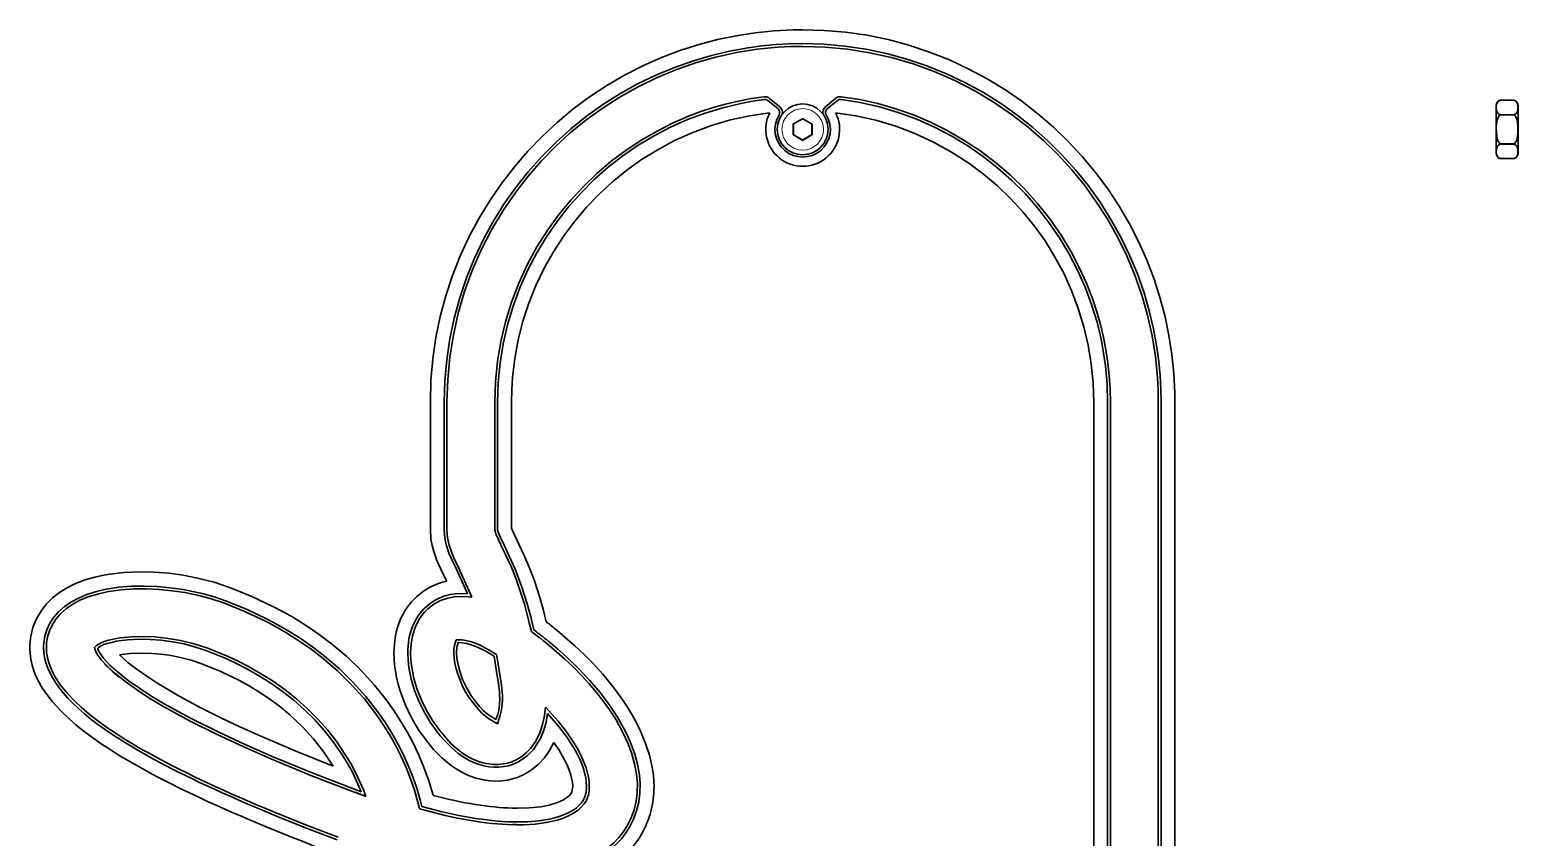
# Model space of a CAD drawing. Extents: x 155 to 1176, y 87 to 946.
# Drawn here: x 154.5 to 315.7, y 441.9 to 529.3 of the extents above; entities that cross this region are included whole.
import ezdxf

# ---------------------------------------------------------------- set-up
doc = ezdxf.new("R2010")
doc.units = 0

msp = doc.modelspace()

# ---------------------------------------------------------------- linework, layer by layer
at = {"color": 7, "lineweight": 35, "ltscale": 0.035866}
for p, q in [((235.55, 520.74), (234.45, 521.66)), ((235.74, 520.97), (234.64, 521.89)), ((240.69, 520.97), (241.79, 521.89)), ((240.88, 520.74), (241.98, 521.66))]:
    msp.add_line(p, q, dxfattribs=at)
at = {"color": 7, "lineweight": 35, "ltscale": 0.009401}
for p, q in [((313.32, 521.1), (313.32, 520.73)), ((315.72, 521.1), (315.72, 520.73))]:
    msp.add_line(p, q, dxfattribs=at)
at = {"color": 7, "lineweight": 35, "ltscale": 0.001229}
for p, q in [((313.74, 521.67), (313.79, 521.69)), ((315.31, 521.67), (315.26, 521.69)), ((313.79, 515.37), (313.74, 515.38)), ((315.26, 515.37), (315.31, 515.38))]:
    msp.add_line(p, q, dxfattribs=at)
at = {"color": 7, "lineweight": 13, "ltscale": 0.039132}
for p, q in [((315.31, 521.67), (313.74, 521.67)), ((315.31, 520.14), (313.74, 520.14)), ((315.31, 520.06), (313.74, 520.06)), ((315.31, 517), (313.74, 517)), ((315.31, 516.91), (313.74, 516.91)), ((315.31, 515.38), (313.74, 515.38))]:
    msp.add_line(p, q, dxfattribs=at)
at = {"color": 7, "lineweight": 35, "ltscale": 0.036768}
for p, q in [((315.26, 521.69), (313.79, 521.69)), ((315.26, 515.37), (313.79, 515.37))]:
    msp.add_line(p, q, dxfattribs=at)
at = {"color": 7, "lineweight": 13, "ltscale": 0.027425}
for p, q in [((238.17, 519.71), (237.22, 519.16)), ((239.22, 519.16), (238.27, 519.71)), ((237.17, 519.08), (237.17, 517.98)), ((239.27, 517.98), (239.27, 519.08))]:
    msp.add_line(p, q, dxfattribs=at)
at = {"color": 7, "lineweight": 13, "ltscale": 0.001249}
for p, q in [((237.22, 519.16), (237.24, 519.12)), ((239.22, 519.16), (239.19, 519.12)), ((237.22, 517.89), (237.24, 517.94)), ((239.22, 517.89), (239.19, 517.94))]:
    msp.add_line(p, q, dxfattribs=at)
at = {"color": 7, "lineweight": 35, "ltscale": 0.027424}
for p, q in [((238.19, 519.67), (237.24, 519.12)), ((239.19, 519.12), (238.24, 519.67)), ((237.24, 517.94), (238.19, 517.39)), ((238.24, 517.39), (239.19, 517.94))]:
    msp.add_line(p, q, dxfattribs=at)
at = {"color": 7, "lineweight": 13, "ltscale": 0.001251}
for p, q in [((238.17, 519.71), (238.19, 519.67)), ((238.27, 519.71), (238.24, 519.67))]:
    msp.add_line(p, q, dxfattribs=at)
at = {"color": 7, "lineweight": 35, "ltscale": 0.119371}
for p, q in [((313.32, 520.73), (313.32, 515.95)), ((315.72, 520.73), (315.72, 515.95))]:
    msp.add_line(p, q, dxfattribs=at)
at = {"color": 7, "lineweight": 13, "ltscale": 0.00125}
for p, q in [((237.17, 519.08), (237.22, 519.08)), ((237.17, 517.98), (237.22, 517.98)), ((239.27, 519.08), (239.22, 519.08)), ((239.27, 517.98), (239.22, 517.98)), ((238.17, 517.34), (238.19, 517.39)), ((238.27, 517.34), (238.24, 517.39))]:
    msp.add_line(p, q, dxfattribs=at)
at = {"color": 7, "lineweight": 35, "ltscale": 0.027425}
for p, q in [((237.22, 519.08), (237.22, 517.98)), ((239.22, 517.98), (239.22, 519.08))]:
    msp.add_line(p, q, dxfattribs=at)
at = {"color": 7, "lineweight": 13, "ltscale": 0.027424}
for p, q in [((237.22, 517.89), (238.17, 517.34)), ((238.27, 517.34), (239.22, 517.89))]:
    msp.add_line(p, q, dxfattribs=at)
at = {"color": 7, "lineweight": 13, "ltscale": 0.000750767}
msp.add_line((237.24, 518), (237.24, 517.97), dxfattribs=at)
at = {"color": 7, "lineweight": 13, "ltscale": 0.000749242}
msp.add_line((239.19, 519.06), (239.19, 519.09), dxfattribs=at)
at = {"color": 7, "lineweight": 35, "ltscale": 0.346059}
for p, q in [((197.89, 475.15), (197.89, 489)), ((199.39, 475.15), (199.39, 489)), ((199.69, 475.15), (199.69, 489)), ((204.88, 475.15), (204.88, 489)), ((205.18, 475.15), (205.18, 489))]:
    msp.add_line(p, q, dxfattribs=at)
at = {"color": 7, "lineweight": 35, "ltscale": 0.341771}
msp.add_line((206.68, 489), (206.68, 475.32), dxfattribs=at)
at = {"color": 7, "lineweight": 35}
for p, q in [((269.75, 379.7), (269.75, 489)), ((271.25, 489), (271.25, 379.7)), ((271.55, 489), (271.55, 379.7)), ((276.74, 489), (276.74, 379.7)), ((277.04, 489), (277.04, 379.7)), ((278.54, 489), (278.54, 379.7))]:
    msp.add_line(p, q, dxfattribs=at)
at = {"color": 7, "lineweight": 35, "ltscale": 0.088133}
msp.add_line((202.37, 467.85), (200.95, 471.08), dxfattribs=at)
at = {"color": 7, "lineweight": 35, "ltscale": 0.019453}
msp.add_line((199.67, 469.59), (199.33, 470.29), dxfattribs=at)
at = {"color": 7, "lineweight": 35, "ltscale": 0.015926}
msp.add_line((200.69, 463.25), (200.52, 462.64), dxfattribs=at)
at = {"color": 7, "lineweight": 35, "ltscale": 0.01593}
msp.add_line((201.33, 463.23), (200.69, 463.25), dxfattribs=at)
at = {"color": 7, "lineweight": 35, "ltscale": 0.009956}
msp.add_line((200.81, 462.56), (200.92, 462.94), dxfattribs=at)
at = {"color": 7, "lineweight": 35, "ltscale": 0.009958}
msp.add_line((200.92, 462.94), (201.32, 462.93), dxfattribs=at)
at = {"color": 7, "lineweight": 35, "ltscale": 0.005572}
msp.add_line((204.61, 461.59), (204.8, 461.47), dxfattribs=at)
at = {"color": 7, "lineweight": 35, "ltscale": 0.008971}
msp.add_line((205.07, 461.65), (204.76, 461.84), dxfattribs=at)
at = {"color": 7, "lineweight": 35, "ltscale": 0.003398}
msp.add_line((205.09, 461.52), (205.07, 461.65), dxfattribs=at)
at = {"color": 7, "lineweight": 35, "ltscale": 0.024768}
msp.add_line((204.31, 454.66), (205.16, 454.15), dxfattribs=at)
at = {"color": 7, "lineweight": 35, "ltscale": 0.015481}
msp.add_line((204.99, 454.6), (204.46, 454.92), dxfattribs=at)
at = {"color": 7, "lineweight": 35, "ltscale": 0.015477}
msp.add_line((205.19, 455.19), (204.99, 454.6), dxfattribs=at)
at = {"color": 7, "lineweight": 35, "ltscale": 0.024767}
msp.add_line((205.16, 454.15), (205.47, 455.09), dxfattribs=at)
at = {"color": 7, "lineweight": 35, "ltscale": 0.014918}
msp.add_line((190.4, 446.79), (189.84, 447), dxfattribs=at)
at = {"color": 7, "lineweight": 35}
for points in [[(197.89, 489), (197.96, 491.33), (198.16, 493.66), (198.49, 495.97), (198.96, 498.25), (199.57, 500.51), (200.3, 502.72), (201.16, 504.89), (202.14, 507.01), (203.2, 508.98), (204.36, 510.88), (205.62, 512.72), (206.99, 514.48), (208.45, 516.17), (210, 517.77), (211.63, 519.29), (213.34, 520.71), (215.13, 522.04), (216.99, 523.27), (218.92, 524.39), (220.9, 525.41), (222.93, 526.31), (225.02, 527.1), (226.99, 527.73), (228.99, 528.25), (231.01, 528.67), (233.06, 528.99), (235.13, 529.2), (237.2, 529.31), (238.22, 529.32)], [(238.22, 529.32), (240.55, 529.25), (242.87, 529.05), (245.19, 528.72), (247.47, 528.25), (249.73, 527.65), (251.94, 526.91), (254.11, 526.05), (256.23, 525.07), (258.2, 524.01), (260.1, 522.85), (261.94, 521.59), (263.7, 520.22), (265.39, 518.76), (266.99, 517.22), (268.51, 515.58), (269.93, 513.87), (271.26, 512.08), (272.49, 510.22), (273.61, 508.3), (274.63, 506.31), (275.53, 504.28), (276.32, 502.19), (276.95, 500.22), (277.47, 498.22), (277.89, 496.2), (278.21, 494.15), (278.42, 492.09), (278.53, 490.01), (278.54, 489)], [(199.39, 489), (199.46, 491.29), (199.66, 493.57), (199.99, 495.83), (200.46, 498.08), (201.07, 500.29), (201.8, 502.46), (202.66, 504.58), (203.64, 506.65), (204.7, 508.57), (205.85, 510.42), (207.12, 512.21), (208.48, 513.93), (209.93, 515.56), (211.47, 517.12), (213.1, 518.58), (214.8, 519.95), (216.58, 521.22), (218.43, 522.39), (220.34, 523.45), (222.3, 524.41), (224.32, 525.25), (226.38, 525.97), (228.33, 526.54), (230.3, 527.01), (232.3, 527.37), (233.81, 527.57), (235.33, 527.71), (236.77, 527.79), (238.22, 527.82)], [(199.69, 489), (199.77, 491.43), (200, 493.85), (200.38, 496.25), (200.91, 498.63), (201.59, 500.96), (202.43, 503.25), (203.4, 505.48), (204.51, 507.64), (205.76, 509.73), (207.14, 511.74), (208.48, 513.46), (209.92, 515.11), (211.44, 516.67), (213.05, 518.14), (214.74, 519.52), (216.51, 520.8), (218.34, 521.99), (220.32, 523.11), (222.37, 524.11), (224.47, 524.99), (226.62, 525.74), (228.81, 526.36), (231.04, 526.85), (233.28, 527.21), (235.55, 527.43), (236.88, 527.5), (238.22, 527.52)], [(238.22, 527.82), (240.51, 527.75), (242.79, 527.55), (245.05, 527.22), (247.3, 526.75), (249.51, 526.15), (251.68, 525.41), (253.8, 524.55), (255.87, 523.57), (257.79, 522.52), (259.64, 521.36), (261.43, 520.09), (263.15, 518.73), (264.78, 517.28), (266.33, 515.74), (267.8, 514.11), (269.17, 512.41), (270.44, 510.63), (271.61, 508.78), (272.67, 506.87), (273.63, 504.91), (274.47, 502.89), (275.19, 500.83), (275.76, 498.88), (276.23, 496.91), (276.59, 494.91), (276.79, 493.4), (276.93, 491.88), (277.01, 490.44), (277.04, 489)], [(238.22, 527.52), (240.65, 527.44), (243.07, 527.21), (245.47, 526.83), (247.85, 526.3), (250.18, 525.62), (252.47, 524.79), (254.7, 523.81), (256.86, 522.7), (258.95, 521.45), (260.96, 520.07), (262.68, 518.73), (264.33, 517.3), (265.89, 515.77), (267.36, 514.16), (268.74, 512.47), (270.02, 510.7), (271.21, 508.87), (272.33, 506.89), (273.33, 504.84), (274.2, 502.74), (274.96, 500.59), (275.58, 498.4), (276.07, 496.18), (276.42, 493.93), (276.65, 491.66), (276.72, 490.33), (276.74, 489)], [(204.88, 489), (204.96, 491.2), (205.17, 493.39), (205.53, 495.56), (206.04, 497.7), (206.68, 499.8), (207.47, 501.86), (208.39, 503.86), (209.43, 505.8), (210.61, 507.66), (211.8, 509.3), (213.09, 510.87), (214.47, 512.36), (215.93, 513.76), (217.48, 515.08), (219.11, 516.29), (220.8, 517.41), (222.44, 518.35), (224.12, 519.2), (225.86, 519.95), (227.18, 520.45), (228.52, 520.89), (229.87, 521.27), (231.25, 521.59), (232.63, 521.86), (234.03, 522.07)], [(205.18, 489), (205.25, 491.11), (205.45, 493.21), (205.79, 495.3), (206.26, 497.36), (206.86, 499.39), (207.59, 501.37), (208.44, 503.3), (209.42, 505.17), (210.47, 506.9), (211.62, 508.57), (212.87, 510.15), (214.21, 511.66), (215.64, 513.09), (217.16, 514.43), (218.75, 515.67), (220.41, 516.81), (222.14, 517.84), (223.92, 518.77), (225.76, 519.59), (227.65, 520.29), (229.57, 520.88), (231.53, 521.35), (232.79, 521.58), (234.06, 521.77)], [(242.37, 521.77), (244.46, 521.43), (246.54, 520.97), (248.57, 520.36), (250.57, 519.63), (252.51, 518.77), (254.39, 517.79), (256.12, 516.74), (257.78, 515.59), (259.37, 514.34), (260.88, 513), (262.31, 511.57), (263.65, 510.05), (264.89, 508.46), (266.03, 506.8), (267.06, 505.07), (267.99, 503.29), (268.81, 501.45), (269.51, 499.56), (270.1, 497.64), (270.57, 495.68), (270.82, 494.3), (271.02, 492.91), (271.19, 490.95), (271.25, 489)], [(242.4, 522.07), (244.4, 521.75), (246.37, 521.32), (248.31, 520.77), (250.21, 520.1), (252.07, 519.31), (253.87, 518.42), (255.62, 517.41), (257.4, 516.24), (259.1, 514.96), (260.72, 513.57), (262.24, 512.08), (263.67, 510.5), (264.99, 508.83), (266.21, 507.08), (267.31, 505.25), (268.18, 503.58), (268.96, 501.86), (269.64, 500.11), (270.09, 498.77), (270.47, 497.41), (270.8, 496.04), (271.07, 494.65), (271.28, 493.26), (271.43, 491.85), (271.52, 490.42), (271.55, 489)], [(313.74, 521.67), (313.66, 521.64), (313.51, 521.52), (313.41, 521.34), (313.35, 521.05), (313.35, 520.88)], [(313.74, 520.14), (313.66, 520.18), (313.51, 520.29), (313.41, 520.48), (313.35, 520.77), (313.35, 520.88)], [(315.31, 521.67), (315.39, 521.64), (315.53, 521.52), (315.64, 521.34), (315.69, 521.05), (315.7, 520.88)], [(315.31, 520.14), (315.39, 520.18), (315.53, 520.29), (315.64, 520.48), (315.69, 520.77), (315.7, 520.88)], [(234.64, 520.33), (232.51, 520.01), (230.4, 519.55), (228.33, 518.94), (226.31, 518.19), (224.34, 517.31), (222.44, 516.29), (220.76, 515.25), (219.16, 514.1), (217.62, 512.86), (216.17, 511.52), (214.8, 510.09), (213.53, 508.59), (212.35, 507), (211.22, 505.28), (210.21, 503.48), (209.32, 501.61), (208.55, 499.7), (207.92, 497.74), (207.41, 495.74), (207.03, 493.71), (206.8, 491.66), (206.71, 490.33), (206.68, 489)], [(269.75, 489), (269.68, 491.06), (269.48, 493.12), (269.14, 495.15), (268.67, 497.16), (268.07, 499.14), (267.34, 501.07), (266.49, 502.95), (265.51, 504.77), (264.47, 506.45), (263.32, 508.05), (262.08, 509.59), (260.74, 511.04), (259.31, 512.41), (257.81, 513.69), (256.22, 514.87), (254.35, 516.08), (252.4, 517.15), (250.38, 518.09), (248.3, 518.87), (246.16, 519.51), (243.99, 520), (241.79, 520.33)], [(313.74, 520.06), (313.66, 519.99), (313.51, 519.76), (313.41, 519.39), (313.35, 518.81), (313.36, 518.19), (313.39, 517.78), (313.43, 517.58), (313.51, 517.3), (313.58, 517.18), (313.74, 517)], [(313.74, 520.06), (313.77, 520.08), (313.78, 520.12), (313.74, 520.14)], [(315.31, 520.06), (315.28, 520.08), (315.27, 520.12), (315.31, 520.14)], [(315.31, 520.06), (315.39, 519.99), (315.53, 519.76), (315.64, 519.39), (315.69, 518.81), (315.69, 518.19), (315.66, 517.78), (315.62, 517.58), (315.54, 517.3), (315.47, 517.18), (315.31, 517)], [(313.74, 515.38), (313.66, 515.42), (313.51, 515.53), (313.41, 515.72), (313.35, 516.01), (313.36, 516.31), (313.39, 516.52), (313.48, 516.72), (313.58, 516.82), (313.74, 516.91)], [(313.74, 517), (313.77, 516.97), (313.78, 516.93), (313.74, 516.91)], [(315.31, 517), (315.28, 516.97), (315.27, 516.93), (315.31, 516.91)], [(315.31, 515.38), (315.39, 515.42), (315.53, 515.53), (315.64, 515.72), (315.69, 516.01), (315.69, 516.31), (315.66, 516.52), (315.56, 516.72), (315.47, 516.82), (315.31, 516.91)], [(199.33, 470.29), (198.81, 471.38), (198.57, 471.94), (198.26, 472.8), (198.08, 473.46), (197.96, 474.13), (197.89, 475.15)], [(200.68, 470.95), (200.17, 472.02), (199.94, 472.57), (199.64, 473.41), (199.46, 474.27), (199.39, 475.15)], [(200.95, 471.08), (200.44, 472.14), (200.21, 472.68), (199.93, 473.49), (199.75, 474.32), (199.69, 475.15)], [(205.61, 473.36), (205.22, 474.18), (204.99, 474.71), (204.93, 474.9), (204.88, 475.15)], [(205.88, 473.49), (205.48, 474.33), (205.27, 474.83), (205.2, 475.05), (205.18, 475.15)], [(206.68, 475.32), (206.78, 475.09), (207.23, 474.15)], [(207.23, 474.15), (208.03, 472.45), (208.61, 471.11), (209.12, 469.74), (209.72, 467.92), (210.1, 466.56), (210.44, 465.19)], [(208.83, 464.14), (208.61, 465.1), (208.11, 467), (207.67, 468.42), (207.18, 469.81), (206.63, 471.17), (206.03, 472.5), (205.61, 473.36)], [(209.1, 464.32), (208.76, 465.73), (208.38, 467.15), (207.78, 469.04), (207.08, 470.89), (206.29, 472.64), (205.88, 473.49)], [(201.91, 468.21), (201.53, 469.14), (200.68, 470.95)], [(154.95, 464.85), (155.31, 465.67), (155.77, 466.43), (156.32, 467.13), (156.98, 467.78), (157.71, 468.35), (158.49, 468.85), (159.47, 469.34), (160.49, 469.73), (161.55, 470.04), (162.33, 470.22), (163.13, 470.37), (164.74, 470.55), (166.36, 470.62), (167.98, 470.58), (169.55, 470.45), (171.12, 470.23), (172.67, 469.93), (174.46, 469.47), (176.23, 468.89)], [(156.36, 464.33), (156.68, 465.03), (157.1, 465.68), (157.6, 466.26), (158.24, 466.83), (158.94, 467.32), (159.69, 467.73), (160.69, 468.15), (161.73, 468.48), (162.79, 468.73), (164.14, 468.93), (165.51, 469.04), (166.88, 469.07), (168.3, 469.02), (169.71, 468.89), (171.11, 468.69), (172.16, 468.49), (173.19, 468.25), (174.46, 467.9), (175.7, 467.48)], [(156.64, 464.22), (156.95, 464.9), (157.36, 465.53), (157.85, 466.09), (158.48, 466.65), (159.18, 467.12), (159.93, 467.52), (160.93, 467.92), (161.97, 468.24), (163.04, 468.47), (164.39, 468.66), (165.75, 468.75), (167.12, 468.77), (168.52, 468.7), (169.91, 468.56), (171.3, 468.35), (172.67, 468.07), (174.03, 467.72), (175.59, 467.2)], [(176.23, 468.89), (178.56, 467.94), (180.84, 466.86), (181.95, 466.27), (183.05, 465.65), (184.47, 464.76), (185.86, 463.81), (187.2, 462.8), (188.83, 461.42), (190.37, 459.94), (191.81, 458.36), (193.14, 456.7), (193.95, 455.57), (194.7, 454.41), (195.4, 453.22), (196.05, 452), (196.63, 450.76), (197.16, 449.51), (197.73, 447.97), (198.2, 446.4)], [(197.62, 466.6), (198.28, 467.1), (198.99, 467.49), (199.77, 467.77), (200.5, 467.9), (201.24, 467.95), (202.02, 467.89), (202.37, 467.85)], [(175.59, 467.2), (177.88, 466.27), (180.1, 465.22), (181.18, 464.64), (182.25, 464.03), (183.64, 463.15), (184.98, 462.22), (186.28, 461.22), (187.85, 459.87), (189.33, 458.41), (190.71, 456.87), (191.99, 455.23), (192.75, 454.12), (193.46, 452.98), (194.11, 451.82), (194.72, 450.62), (195.26, 449.41), (195.74, 448.19), (196.16, 446.96), (196.67, 445.13), (196.71, 444.94)], [(175.7, 467.48), (177.99, 466.55), (180.22, 465.49), (181.31, 464.91), (182.38, 464.3), (183.78, 463.42), (185.13, 462.48), (186.44, 461.48), (188.02, 460.12), (189.51, 458.66), (190.9, 457.11), (192.18, 455.47), (192.95, 454.36), (193.67, 453.21), (194.33, 452.04), (194.95, 450.84), (195.49, 449.63), (195.98, 448.4), (196.41, 447.16), (196.78, 445.91), (196.96, 445.18)], [(195.75, 461.82), (195.8, 462.76), (195.95, 463.68), (196.23, 464.56), (196.64, 465.39), (196.93, 465.83), (197.26, 466.23), (197.62, 466.6)], [(161.51, 462.41), (161.73, 462.63), (161.9, 462.75), (162.25, 462.93), (162.66, 463.08), (163.07, 463.2), (163.69, 463.34), (164.31, 463.44), (165.54, 463.57), (166.79, 463.6), (168.04, 463.55), (169.29, 463.43), (170.81, 463.18), (172.31, 462.82), (173.78, 462.34)], [(161.83, 462.32), (161.95, 462.42), (162.22, 462.58), (162.54, 462.72), (162.88, 462.84), (163.39, 462.97), (163.91, 463.08), (165.09, 463.23), (166.31, 463.3), (167.54, 463.28), (168.75, 463.19), (169.96, 463.03), (171.22, 462.79), (172.46, 462.46), (173.67, 462.06)], [(201.32, 462.93), (201.83, 462.85), (202.42, 462.68), (203, 462.45), (203.81, 462.05), (204.61, 461.59)], [(204.76, 461.84), (204.02, 462.28), (203.27, 462.65), (202.77, 462.87), (202.24, 463.05), (201.7, 463.18), (201.33, 463.23)], [(219.21, 443.11), (219.63, 443.95), (219.96, 444.83), (220.18, 445.75), (220.3, 446.72), (220.31, 447.7), (220.23, 448.69), (220.02, 449.81), (219.71, 450.9), (219.32, 451.98), (218.71, 453.29), (218.01, 454.56), (217.22, 455.78), (216.58, 456.66), (215.9, 457.52), (215.1, 458.46), (214.26, 459.38), (213.35, 460.3), (212.42, 461.18), (210.5, 462.84)], [(219.47, 442.96), (219.9, 443.82), (220.23, 444.72), (220.46, 445.65), (220.59, 446.64), (220.61, 447.63), (220.54, 448.63), (220.34, 449.76), (220.04, 450.87), (219.65, 451.95), (219.33, 452.7), (218.97, 453.44), (218.17, 454.87), (217.26, 456.23), (216.27, 457.54), (215.14, 458.87), (213.93, 460.14), (212.67, 461.36), (211.7, 462.23), (210.69, 463.08)], [(211.64, 464.24), (213.58, 462.56), (214.51, 461.68), (215.41, 460.77), (216.56, 459.51), (217.65, 458.19), (218.66, 456.82), (219.24, 455.95), (219.78, 455.05), (220.26, 454.17), (220.7, 453.27), (221.21, 452.03), (221.63, 450.75), (221.93, 449.45), (222.05, 448.56), (222.12, 447.35)], [(161.83, 452.27), (160.26, 453.42), (159.5, 454.04), (158.76, 454.68), (157.82, 455.58), (156.95, 456.54), (156.16, 457.57), (155.77, 458.16), (155.43, 458.77), (155.17, 459.31), (154.95, 459.87), (154.76, 460.49), (154.61, 461.13), (154.53, 461.76), (154.5, 462.4)], [(162.86, 453.75), (161.88, 454.46), (160.92, 455.2), (160.11, 455.9), (159.33, 456.63), (158.55, 457.45), (157.84, 458.34), (157.22, 459.27), (156.96, 459.77), (156.73, 460.28), (156.55, 460.8), (156.41, 461.33), (156.33, 461.87), (156.3, 462.4)], [(189.73, 446.72), (185.14, 448.49), (180.62, 450.36), (177.67, 451.65), (174.74, 453.01), (171.82, 454.47), (170.36, 455.25), (168.93, 456.06), (167.52, 456.9), (166.16, 457.78), (164.93, 458.64), (163.74, 459.59), (162.95, 460.31), (162.25, 461.07), (161.84, 461.62), (161.63, 462.01), (161.54, 462.25), (161.51, 462.41)], [(189.84, 447), (185.27, 448.77), (180.76, 450.62), (177.82, 451.91), (174.91, 453.26), (172, 454.71), (170.56, 455.48), (169.13, 456.28), (167.74, 457.12), (166.38, 457.99), (165.15, 458.85), (163.96, 459.8), (163.18, 460.51), (162.48, 461.26), (162.11, 461.76), (161.88, 462.18), (161.83, 462.32)], [(164.23, 461.6), (165.38, 461.75), (166.57, 461.8), (167.78, 461.77), (168.69, 461.69), (169.6, 461.57), (170.81, 461.34), (171.99, 461.04), (173.14, 460.65)], [(187.35, 449.56), (183.24, 451.21), (179.2, 452.94), (177.19, 453.85), (175.2, 454.8), (172.83, 455.99), (170.5, 457.24), (168.25, 458.58), (167.17, 459.29), (166.12, 460.02), (165.14, 460.79), (164.23, 461.6)], [(173.67, 462.06), (175.83, 461.17), (176.89, 460.68), (177.93, 460.15), (179.29, 459.38), (180.61, 458.55), (181.88, 457.66), (183.1, 456.69), (184.27, 455.66), (185.38, 454.57), (186.41, 453.4), (187.38, 452.18), (188.27, 450.9), (188.88, 449.91), (189.44, 448.89), (189.94, 447.85), (190.4, 446.79)], [(173.78, 462.34), (175.98, 461.43), (177.06, 460.93), (178.12, 460.38), (179.51, 459.6), (180.85, 458.75), (182.15, 457.83), (183.4, 456.84), (184.59, 455.78), (185.71, 454.65), (186.77, 453.45), (187.75, 452.19), (188.64, 450.87), (189.26, 449.85), (189.83, 448.79), (190.27, 447.86), (190.67, 446.91), (190.91, 446.28)], [(173.78, 462.34), (175.98, 461.43), (177.06, 460.93), (178.12, 460.38), (179.51, 459.6), (180.85, 458.75), (182.15, 457.83), (183.4, 456.84), (184.59, 455.78), (185.71, 454.65), (186.77, 453.45), (187.75, 452.19), (188.64, 450.87), (189.26, 449.85), (189.83, 448.79), (190.27, 447.86), (190.67, 446.91), (190.91, 446.28)], [(196.62, 453.51), (195.83, 454.85), (195.16, 456.24), (194.62, 457.7), (194.41, 458.44), (194.23, 459.2), (194.02, 460.5), (193.95, 461.82)], [(197.87, 454.34), (197.22, 455.43), (196.65, 456.58), (196.19, 457.77), (195.82, 458.99), (195.57, 460.24), (195.48, 461.03), (195.45, 461.82)], [(198.12, 454.5), (197.48, 455.58), (196.93, 456.7), (196.47, 457.86), (196.11, 459.06), (195.87, 460.28), (195.78, 461.05), (195.75, 461.82)], [(200.52, 462.64), (200.45, 462.26), (200.43, 461.86)], [(200.43, 461.86), (200.47, 461.25), (200.56, 460.66), (200.69, 460.09), (200.85, 459.53), (201.3, 458.42), (201.64, 457.73), (202.04, 457.08)], [(202.29, 457.24), (201.8, 458.08), (201.39, 458.95), (201.07, 459.86), (200.89, 460.53), (200.77, 461.22), (200.73, 461.86)], [(204.8, 461.47), (205.07, 459.78), (205.3, 458.29)], [(205.6, 458.33), (205.5, 459.02), (205.09, 461.52)], [(173.14, 460.65), (175.21, 459.81), (177.21, 458.84), (178.18, 458.3), (179.13, 457.73), (180.36, 456.92), (181.54, 456.04), (182.67, 455.11), (184, 453.85), (185.23, 452.51), (186.35, 451.08), (187.35, 449.56)], [(202.04, 457.08), (202.48, 456.45), (202.96, 455.86), (203.47, 455.31), (204.04, 454.84), (204.31, 454.66)], [(204.46, 454.92), (204.04, 455.21), (203.62, 455.59), (203.22, 456.01), (202.74, 456.61), (202.29, 457.24)], [(205.4, 456.84), (205.38, 456.21), (205.3, 455.63), (205.19, 455.19)], [(205.47, 455.09), (205.61, 455.65), (205.68, 456.24), (205.7, 456.84)], [(210.37, 455.95), (210.25, 455.04), (210.05, 454.08), (209.74, 453.15), (209.3, 452.27), (209.04, 451.86), (208.75, 451.48), (208.3, 451.02), (207.81, 450.62), (207.26, 450.28), (206.7, 450.03)], [(210.59, 455.27), (210.42, 454.34), (210.17, 453.44), (209.81, 452.57), (209.33, 451.75), (209.05, 451.38), (208.74, 451.02), (208.4, 450.7), (208.03, 450.41), (207.44, 450.04), (206.8, 449.75)], [(215.11, 447.36), (215.08, 447.87), (215.01, 448.38), (214.76, 449.36), (214.53, 449.98), (214.27, 450.59), (213.89, 451.33), (213.48, 452.04), (212.65, 453.26), (211.74, 454.42), (210.37, 455.95)], [(214.81, 447.36), (214.78, 447.82), (214.72, 448.27), (214.51, 449.16), (214.32, 449.7), (214.1, 450.24), (213.75, 450.95), (213.36, 451.65), (212.61, 452.8), (211.78, 453.89), (210.59, 455.27)], [(207.33, 448.34), (206.8, 448.18), (206.26, 448.05), (205.62, 447.97), (204.97, 447.94), (204.32, 447.97), (203.67, 448.06), (202.83, 448.26), (202.02, 448.56), (201.24, 448.93), (200.68, 449.27), (200.15, 449.63), (199.15, 450.46), (198.24, 451.38), (197.42, 452.38), (196.62, 453.51)], [(206.8, 449.75), (206.34, 449.61), (205.86, 449.51), (205.32, 449.45), (204.76, 449.45), (204.22, 449.49), (203.68, 449.59), (203.18, 449.73), (202.68, 449.91), (202.17, 450.15), (201.67, 450.43), (200.87, 450.97), (200.13, 451.6), (199.45, 452.29), (198.97, 452.84), (198.52, 453.41), (197.87, 454.34)], [(206.7, 450.03), (206.25, 449.89), (205.78, 449.8), (205.26, 449.75), (204.74, 449.75), (204.23, 449.8), (203.72, 449.89), (203.22, 450.03), (202.74, 450.22), (202.26, 450.44), (201.81, 450.69), (201.23, 451.08), (200.69, 451.51), (200.16, 451.99), (199.66, 452.51), (198.76, 453.6), (198.12, 454.5)], [(211.26, 452.12), (210.8, 451.25), (210.24, 450.45), (209.57, 449.73), (208.81, 449.12), (208.09, 448.68), (207.33, 448.34)], [(213.31, 447.36), (213.27, 447.83), (213.1, 448.6), (213.02, 448.85), (212.74, 449.59), (212.4, 450.3), (211.87, 451.22), (211.26, 452.12)], [(207.34, 445.01), (208.6, 445.04), (209.85, 445.17), (210.76, 445.35), (211.65, 445.62), (212.23, 445.87), (212.75, 446.19), (212.97, 446.38), (213.15, 446.6)], [(213.15, 446.6), (213.23, 446.77), (213.3, 447.18), (213.31, 447.36)], [(207.25, 443.21), (208.05, 443.22), (209.25, 443.29), (210.45, 443.44), (211.63, 443.72), (212.21, 443.9), (212.78, 444.14), (213.51, 444.53), (213.85, 444.77), (214.17, 445.04), (214.55, 445.46), (214.71, 445.7)], [(207.27, 443.51), (208.46, 443.53), (209.64, 443.63), (210.81, 443.82), (211.38, 443.96), (211.95, 444.13), (212.68, 444.42), (213.37, 444.8), (213.69, 445.02), (213.99, 445.28), (214.24, 445.55), (214.45, 445.85)], [(212.74, 438.64), (213.57, 438.88), (214.71, 439.3), (215.8, 439.83), (216.82, 440.49), (217.3, 440.86), (217.75, 441.26), (218.3, 441.84), (218.8, 442.47), (219.21, 443.11)], [(213.34, 438.49), (214.63, 438.94), (215.26, 439.22), (215.86, 439.53), (216.64, 440), (217.38, 440.53), (218.05, 441.13), (218.58, 441.7), (219.06, 442.32), (219.47, 442.96)]]:
    msp.add_lwpolyline(points, dxfattribs=at)
msp.add_circle((238.22, 518.53), 2.75, dxfattribs=at)
at = {"color": 7, "lineweight": 13}
msp.add_circle((238.22, 518.53), 2.25, dxfattribs=at)
at = {"color": 7, "lineweight": 35}
for centre, radius, start, end in [((234.13, 521.27), 0.8, 50.3008, 97.1778), ((234.13, 521.27), 0.5, 50.3008, 97.1778), ((235.23, 520.36), 0.8, 346.4566, 50.3008), ((241.2, 520.36), 0.8, 129.6992, 193.537), ((242.3, 521.27), 0.8, 82.8224, 129.6992), ((242.3, 521.27), 0.5, 82.8224, 129.6992), ((313.92, 521.1), 0.6, 103.039, 180), ((315.12, 521.1), 0.6, 360, 76.961), ((238.22, 518.53), 4, 153.2741, 26.7257), ((238.22, 518.53), 3, 148.514, 31.486), ((235.23, 520.36), 0.5, 328.514, 50.3008), ((238.22, 519.62), 0.05, 60, 120), ((241.2, 520.36), 0.5, 129.6992, 211.486), ((237.27, 519.08), 0.05, 120, 180), ((237.27, 517.98), 0.05, 180, 240), ((239.17, 519.08), 0.05, 0, 60), ((239.17, 517.98), 0.05, 300, 360), ((238.22, 517.43), 0.05, 240, 300), ((313.92, 515.95), 0.6, 180, 256.961), ((315.12, 515.95), 0.6, 283.039, 0), ((161.46, 462.39), 6.96, 159.2572, 179.8903), ((161.47, 462.39), 5.47, 159.238, 179.8591), ((185.06, 431.84), 41.91, 50.6306, 52.728), ((161.47, 462.39), 5.17, 159.2292, 179.8518), ((185.97, 432.99), 38.64, 50.5945, 53.731), ((185.8, 432.76), 39.23, 50.6042, 53.5526), ((194.37, 456.77), 11.03, 0.3593, 7.936), ((194.38, 456.77), 11.32, 0.3469, 7.9317), ((245.39, 595.22), 158.58, 249.4539, 249.9089), ((245.39, 595.22), 158.59, 249.454, 249.9089), ((206.96, 440.36), 4.66, 85.3093, 92.5501), ((206.96, 440.37), 3.15, 84.3404, 93.4476), ((206.96, 440.38), 2.85, 84.0657, 93.702)]:
    msp.add_arc(centre, radius, start, end, dxfattribs=at)
at = {"color": 7, "lineweight": 13}
for centre, radius, start, end in [((237.27, 519.08), 0.1, 120, 180), ((261.13, 478.84), 46.8, 119.3132, 120.6868), ((238.22, 519.62), 0.1, 60, 120), ((238.18, 519.64), 0.0333, 23.2811, 78.5588), ((215.03, 478.37), 47.34, 59.321, 60.6789), ((239.17, 519.08), 0.1, 0, 60), ((237.27, 517.98), 0.1, 180, 240), ((237.24, 519.05), 0.0333, 83.2811, 138.5588), ((237.27, 519.11), 0.0333, 161.4413, 216.7189), ((283.62, 518.53), 46.38, 179.3084, 180.6574), ((261.13, 558.22), 46.8, 239.3132, 240.6867), ((237.27, 517.95), 0.0333, 143.2811, 198.5588), ((215.3, 558.22), 46.8, 299.3132, 300.6868), ((239.16, 519.11), 0.0333, 323.2811, 18.5588), ((192.81, 518.53), 46.38, 359.3084, 0.6574), ((239.19, 518), 0.0333, 263.2811, 318.5588), ((239.17, 517.98), 0.1, 300, 360), ((238.22, 517.43), 0.1, 240, 300), ((238.25, 517.42), 0.0333, 203.281, 258.5588)]:
    msp.add_arc(centre, radius, start, end, dxfattribs=at)
for centre, major_axis, start_param, end_param in [((238.22, 519.62), (0.025, 0.0433), 6.283185, 7.406149), ((239.17, 517.98), (0.025, -0.0433), 0, 1.122964), ((238.22, 517.43), (-0.025, -0.0433), 6.283185, 7.406149)]:
    msp.add_ellipse(centre, major_axis=major_axis, ratio=0.27735, start_param=start_param, end_param=end_param, dxfattribs=at)
at = {"color": 7, "lineweight": 35}
for centre, major_axis, ratio, start_param, end_param in [((207.98, 447.25), (9.71, -21.89), 0.532183, 3.026631, 3.313641), ((211.05, 454.24), (15.27, -13.03), 0.590219, 3.063996, 3.608308), ((228.54, 398.34), (29.58, -69.47), 0.264165, 2.997038, 3.231971), ((209.06, 455.13), (11.93, -11.4), 0.574643, 3.098507, 3.64389), ((337.61, 448.32), (181.59, -14.51), 0.170532, 3.155214, 3.427421), ((202.69, 458.88), (1.54, -4.15), 0.292254, 3.526693, 3.810237), ((185.6, 454.6), (24.18, -8.83), 0.217084, 3.546874, 3.706425), ((425.81, 419.25), (269.22, -42.44), 0.113903, 3.3736, 3.646166), ((410.7, 421.05), (253.88, -40.8), 0.116036, 3.379549, 3.660598), ((425.86, 418.93), (270.34, -41.83), 0.116461, 3.376979, 3.649488), ((205.87, 453.5), (8.26, -8.07), 0.420417, 0.107282, 0.389746), ((204.71, 454.02), (9.71, -8.73), 0.427032, 0.090725, 0.366933), ((185.39, 457.14), (36.09, -13.42), 0.507186, 6.197898, 6.469625), ((162.51, 485.05), (53.19, -38.43), 0.296377, 5.609362, 5.873966), ((162.88, 485.01), (52.22, -37.13), 0.285309, 5.637137, 5.879789), ((161.11, 486.43), (54.73, -40.07), 0.296172, 5.614875, 5.879452), ((146.87, 498.91), (73.06, -57.94), 0.328569, 6.127969, 6.331869)]:
    msp.add_ellipse(centre, major_axis=major_axis, ratio=ratio, start_param=start_param, end_param=end_param, dxfattribs=at)

doc.saveas('drawing.dxf')
